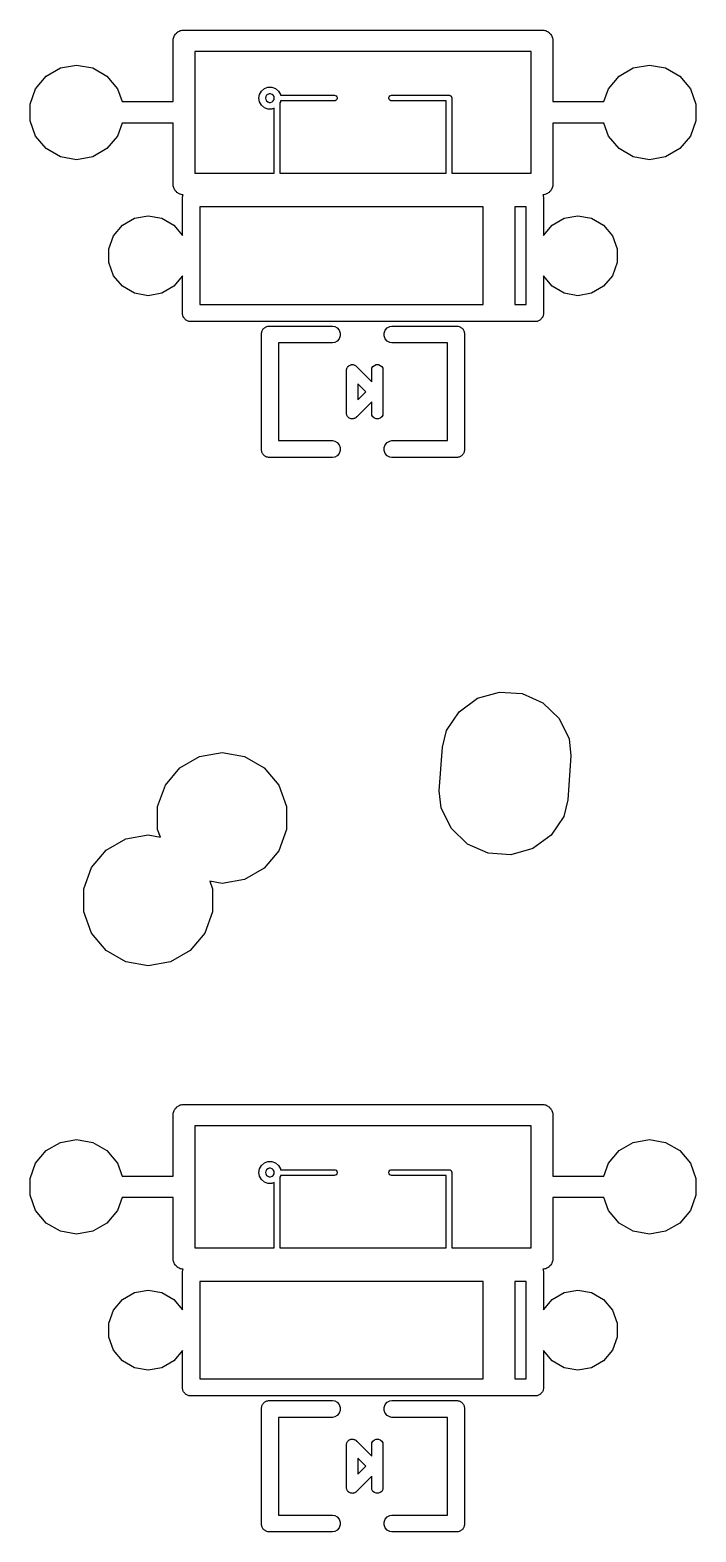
# Model space of a CAD drawing. Extents: x 243 to 312, y -176.3 to -102.
# Drawn here: x 262.06 to 273.88, y -176.3 to -149.67 of the extents above; entities that cross this region are included whole.
import ezdxf

# ---------------------------------------------------------------- set-up
doc = ezdxf.new("R2010")
doc.units = 0
doc.header["$MEASUREMENT"] = 0
doc.layers.add('BLACK', color=7, linetype='CONTINUOUS')

msp = doc.modelspace()

# ---------------------------------------------------------------- linework, layer by layer
at = {"layer": 'BLACK', "linetype": 'CONTINUOUS'}
for p, q in [((264.604, -150.939), (264.604, -149.843)), ((264.604, -149.843), (264.605, -149.843)), ((264.605, -149.826), (264.61, -149.811)), ((264.605, -149.843), (264.605, -149.826)), ((264.61, -149.811), (264.613, -149.794)), ((264.613, -149.794), (264.622, -149.779)), ((264.622, -149.779), (264.627, -149.763)), ((264.627, -149.763), (264.638, -149.75)), ((264.638, -149.75), (264.647, -149.736)), ((264.647, -149.736), (264.66, -149.725)), ((264.66, -149.725), (264.671, -149.712)), ((264.671, -149.712), (264.685, -149.703)), ((264.685, -149.703), (264.698, -149.692)), ((264.698, -149.692), (264.714, -149.687)), ((264.714, -149.687), (264.729, -149.678)), ((264.729, -149.678), (264.746, -149.675)), ((264.746, -149.675), (264.761, -149.67)), ((264.761, -149.67), (264.778, -149.67)), ((264.778, -149.67), (264.778, -149.669)), ((264.778, -149.669), (271.162, -149.669)), ((271.162, -149.669), (271.162, -149.67)), ((271.162, -149.67), (271.179, -149.67)), ((271.179, -149.67), (271.194, -149.675)), ((271.194, -149.675), (271.211, -149.678)), ((271.211, -149.678), (271.226, -149.687)), ((271.226, -149.687), (271.242, -149.692)), ((271.242, -149.692), (271.255, -149.703)), ((271.255, -149.703), (271.269, -149.712)), ((271.269, -149.712), (271.28, -149.725)), ((271.28, -149.725), (271.293, -149.736)), ((271.293, -149.736), (271.302, -149.75)), ((271.302, -149.75), (271.313, -149.763)), ((271.313, -149.763), (271.318, -149.779)), ((271.318, -149.779), (271.327, -149.794)), ((271.327, -149.794), (271.33, -149.811)), ((271.33, -149.811), (271.335, -149.826)), ((271.335, -149.826), (271.335, -149.843)), ((271.335, -149.843), (271.335, -149.843)), ((271.335, -149.843), (271.335, -150.939)), ((270.955, -150.05), (264.986, -150.05)), ((264.986, -150.05), (264.986, -152.209)), ((270.954, -152.209), (270.955, -150.05)), ((262.351, -150.488), (262.603, -150.342)), ((262.603, -150.342), (262.89, -150.292)), ((262.89, -150.292), (263.177, -150.342)), ((263.177, -150.342), (263.429, -150.488)), ((272.511, -150.488), (272.763, -150.342)), ((272.763, -150.342), (273.05, -150.292)), ((273.05, -150.292), (273.337, -150.342)), ((273.337, -150.342), (273.589, -150.488)), ((262.065, -150.984), (262.164, -150.711)), ((262.164, -150.711), (262.351, -150.488)), ((263.429, -150.488), (263.616, -150.711)), ((263.616, -150.711), (263.699, -150.939)), ((266.168, -150.75), (266.221, -150.706)), ((266.221, -150.706), (266.285, -150.682)), ((266.285, -150.682), (266.353, -150.682)), ((266.353, -150.682), (266.417, -150.706)), ((266.417, -150.706), (266.47, -150.75)), ((272.241, -150.939), (272.324, -150.711)), ((272.324, -150.711), (272.511, -150.488)), ((273.589, -150.488), (273.776, -150.711)), ((273.776, -150.711), (273.875, -150.984)), ((262.065, -151.276), (262.065, -150.984)), ((263.699, -150.939), (264.604, -150.939)), ((266.122, -150.876), (266.134, -150.809)), ((266.134, -150.943), (266.122, -150.876)), ((266.134, -150.809), (266.168, -150.75)), ((266.168, -151.002), (266.134, -150.943)), ((266.246, -150.85), (266.242, -150.876)), ((266.242, -150.876), (266.246, -150.902)), ((266.26, -150.826), (266.246, -150.85)), ((266.246, -150.902), (266.26, -150.926)), ((266.28, -150.809), (266.26, -150.826)), ((266.26, -150.926), (266.28, -150.943)), ((266.306, -150.8), (266.28, -150.809)), ((266.28, -150.943), (266.306, -150.952)), ((266.332, -150.8), (266.306, -150.8)), ((266.306, -150.952), (266.332, -150.952)), ((266.358, -150.809), (266.332, -150.8)), ((266.332, -150.952), (266.358, -150.943)), ((266.378, -150.826), (266.358, -150.809)), ((266.358, -150.943), (266.378, -150.926)), ((266.392, -150.85), (266.378, -150.826)), ((266.378, -150.926), (266.392, -150.902)), ((266.396, -150.876), (266.392, -150.85)), ((266.392, -150.902), (266.396, -150.876)), ((266.47, -150.75), (266.504, -150.809)), ((266.504, -150.943), (266.496, -150.957)), ((266.496, -150.957), (266.496, -152.209)), ((266.504, -150.809), (266.507, -150.826)), ((266.507, -150.926), (266.504, -150.943)), ((266.507, -150.826), (267.466, -150.826)), ((267.466, -150.926), (266.507, -150.926)), ((267.466, -150.826), (267.479, -150.829)), ((267.479, -150.923), (267.466, -150.926)), ((267.479, -150.829), (267.494, -150.837)), ((267.494, -150.915), (267.479, -150.923)), ((267.494, -150.837), (267.506, -150.851)), ((267.506, -150.901), (267.494, -150.915)), ((267.506, -150.851), (267.512, -150.867)), ((267.512, -150.885), (267.506, -150.901)), ((267.512, -150.867), (267.512, -150.885)), ((268.428, -150.867), (268.434, -150.851)), ((268.428, -150.885), (268.428, -150.867)), ((268.434, -150.901), (268.428, -150.885)), ((268.434, -150.851), (268.446, -150.837)), ((268.446, -150.915), (268.434, -150.901)), ((268.446, -150.837), (268.461, -150.829)), ((268.461, -150.923), (268.446, -150.915)), ((268.461, -150.829), (268.474, -150.826)), ((268.474, -150.926), (268.461, -150.923)), ((268.474, -150.826), (269.503, -150.826)), ((269.444, -150.926), (268.474, -150.926)), ((269.444, -152.209), (269.444, -150.926)), ((269.503, -150.826), (269.507, -150.828)), ((269.507, -150.828), (269.511, -150.829)), ((269.511, -150.829), (269.515, -150.831)), ((269.515, -150.831), (269.519, -150.832)), ((269.519, -150.832), (269.523, -150.835)), ((269.523, -150.835), (269.526, -150.837)), ((269.526, -150.837), (269.529, -150.841)), ((269.529, -150.841), (269.533, -150.844)), ((269.533, -150.844), (269.535, -150.847)), ((269.535, -150.847), (269.538, -150.851)), ((269.538, -150.851), (269.539, -150.855)), ((269.539, -150.855), (269.541, -150.859)), ((269.541, -150.859), (269.542, -150.863)), ((269.542, -150.863), (269.544, -150.867)), ((269.544, -150.867), (269.544, -152.209)), ((271.335, -150.939), (272.241, -150.939)), ((273.875, -150.984), (273.875, -151.276)), ((266.221, -151.046), (266.168, -151.002)), ((266.285, -151.07), (266.221, -151.046)), ((266.353, -151.07), (266.285, -151.07)), ((266.396, -151.054), (266.353, -151.07)), ((266.396, -152.209), (266.396, -151.054)), ((262.164, -151.549), (262.065, -151.276)), ((263.699, -151.32), (263.616, -151.549)), ((264.605, -151.32), (263.699, -151.32)), ((264.605, -152.434), (264.605, -151.32)), ((272.241, -151.32), (271.335, -151.32)), ((271.335, -151.32), (271.335, -152.417)), ((272.324, -151.549), (272.241, -151.32)), ((273.875, -151.276), (273.776, -151.549)), ((262.351, -151.772), (262.164, -151.549)), ((262.603, -151.918), (262.351, -151.772)), ((263.429, -151.772), (263.177, -151.918)), ((263.616, -151.549), (263.429, -151.772)), ((272.511, -151.772), (272.324, -151.549)), ((272.763, -151.918), (272.511, -151.772)), ((273.589, -151.772), (273.337, -151.918)), ((273.776, -151.549), (273.589, -151.772)), ((262.89, -151.968), (262.603, -151.918)), ((263.177, -151.918), (262.89, -151.968)), ((273.05, -151.968), (272.763, -151.918)), ((273.337, -151.918), (273.05, -151.968)), ((264.986, -152.209), (266.396, -152.209)), ((266.496, -152.209), (269.444, -152.209)), ((269.544, -152.209), (270.954, -152.209)), ((264.61, -152.449), (264.605, -152.434)), ((264.613, -152.466), (264.61, -152.449)), ((264.622, -152.481), (264.613, -152.466)), ((264.627, -152.497), (264.622, -152.481)), ((264.638, -152.51), (264.627, -152.497)), ((264.647, -152.524), (264.638, -152.51)), ((264.66, -152.535), (264.647, -152.524)), ((264.671, -152.548), (264.66, -152.535)), ((264.685, -152.557), (264.671, -152.548)), ((264.698, -152.568), (264.685, -152.557)), ((264.714, -152.573), (264.698, -152.568)), ((264.729, -152.582), (264.714, -152.573)), ((264.746, -152.585), (264.729, -152.582)), ((264.761, -152.59), (264.746, -152.585)), ((271.194, -152.585), (271.179, -152.59)), ((271.211, -152.582), (271.194, -152.585)), ((271.226, -152.573), (271.211, -152.582)), ((271.242, -152.568), (271.226, -152.573)), ((271.255, -152.557), (271.242, -152.568)), ((271.269, -152.548), (271.255, -152.557)), ((271.28, -152.535), (271.269, -152.548)), ((271.293, -152.524), (271.28, -152.535)), ((271.302, -152.51), (271.293, -152.524)), ((271.313, -152.497), (271.302, -152.51)), ((271.318, -152.481), (271.313, -152.497)), ((271.327, -152.466), (271.318, -152.481)), ((271.33, -152.449), (271.327, -152.466)), ((271.335, -152.434), (271.33, -152.449)), ((271.335, -152.417), (271.335, -152.417)), ((271.335, -152.417), (271.335, -152.434)), ((264.778, -152.59), (264.761, -152.59)), ((264.77, -152.627), (264.774, -152.614)), ((264.77, -152.681), (264.77, -152.627)), ((264.77, -153.31), (264.77, -152.681)), ((264.77, -152.681), (264.77, -152.681)), ((264.774, -152.614), (264.777, -152.601)), ((264.777, -152.601), (264.783, -152.59)), ((264.783, -152.59), (264.778, -152.59)), ((264.778, -152.59), (264.778, -152.59)), ((270.104, -152.806), (265.074, -152.806)), ((265.074, -152.806), (265.074, -154.534)), ((270.104, -154.534), (270.104, -152.806)), ((270.866, -152.806), (270.662, -152.806)), ((270.662, -152.806), (270.662, -154.534)), ((270.866, -153.643), (270.866, -152.806)), ((271.162, -152.59), (271.157, -152.59)), ((271.157, -152.59), (271.163, -152.601)), ((271.179, -152.59), (271.162, -152.59)), ((271.162, -152.59), (271.162, -152.59)), ((271.163, -152.601), (271.166, -152.614)), ((271.166, -152.614), (271.17, -152.627)), ((271.17, -152.627), (271.17, -153.31)), ((263.704, -153.127), (263.917, -153.004)), ((263.917, -153.004), (264.16, -152.961)), ((264.16, -152.961), (264.403, -153.004)), ((264.403, -153.004), (264.616, -153.127)), ((271.324, -153.127), (271.537, -153.004)), ((271.537, -153.004), (271.78, -152.961)), ((271.78, -152.961), (272.023, -153.004)), ((272.023, -153.004), (272.236, -153.127)), ((263.462, -153.547), (263.546, -153.315)), ((263.546, -153.315), (263.704, -153.127)), ((264.616, -153.127), (264.77, -153.31)), ((271.17, -153.31), (271.324, -153.127)), ((272.236, -153.127), (272.394, -153.315)), ((272.394, -153.315), (272.478, -153.547)), ((263.462, -153.793), (263.462, -153.547)), ((270.866, -153.657), (270.866, -153.643)), ((270.866, -153.643), (270.866, -153.643)), ((272.478, -153.547), (272.478, -153.793)), ((263.546, -154.025), (263.462, -153.793)), ((270.866, -154.534), (270.866, -153.657)), ((272.478, -153.793), (272.394, -154.025)), ((263.704, -154.213), (263.546, -154.025)), ((264.77, -154.03), (264.616, -154.213)), ((264.77, -154.659), (264.77, -154.03)), ((271.324, -154.213), (271.17, -154.03)), ((271.17, -154.03), (271.17, -154.713)), ((272.394, -154.025), (272.236, -154.213)), ((263.917, -154.337), (263.704, -154.213)), ((264.16, -154.379), (263.917, -154.337)), ((264.403, -154.337), (264.16, -154.379)), ((264.616, -154.213), (264.403, -154.337)), ((271.537, -154.337), (271.324, -154.213)), ((271.78, -154.379), (271.537, -154.337)), ((272.023, -154.337), (271.78, -154.379)), ((272.236, -154.213), (272.023, -154.337)), ((264.77, -154.713), (264.77, -154.659)), ((264.774, -154.726), (264.77, -154.713)), ((265.074, -154.534), (270.104, -154.534)), ((270.662, -154.534), (270.866, -154.534)), ((271.17, -154.713), (271.166, -154.726)), ((264.777, -154.739), (264.774, -154.726)), ((264.783, -154.751), (264.777, -154.739)), ((264.788, -154.763), (264.783, -154.751)), ((264.797, -154.774), (264.788, -154.763)), ((264.803, -154.785), (264.797, -154.774)), ((264.814, -154.794), (264.803, -154.785)), ((264.823, -154.805), (264.814, -154.794)), ((264.834, -154.811), (264.823, -154.805)), ((264.845, -154.82), (264.834, -154.811)), ((264.857, -154.825), (264.845, -154.82)), ((264.869, -154.831), (264.857, -154.825)), ((264.882, -154.834), (264.869, -154.831)), ((264.895, -154.838), (264.882, -154.834)), ((271.045, -154.838), (264.895, -154.838)), ((266.187, -154.991), (266.196, -154.981)), ((266.196, -154.981), (266.202, -154.969)), ((266.202, -154.969), (266.213, -154.961)), ((266.213, -154.961), (266.221, -154.95)), ((266.221, -154.95), (266.233, -154.944)), ((266.233, -154.944), (266.243, -154.935)), ((266.243, -154.935), (266.255, -154.931)), ((266.255, -154.931), (266.267, -154.924)), ((266.267, -154.924), (266.28, -154.922)), ((266.28, -154.922), (266.293, -154.917)), ((266.293, -154.917), (266.306, -154.917)), ((266.306, -154.917), (266.306, -154.917)), ((266.306, -154.917), (267.429, -154.917)), ((267.429, -154.917), (267.468, -154.924)), ((267.468, -154.924), (267.514, -154.95)), ((267.514, -154.95), (267.548, -154.991)), ((268.365, -154.991), (268.399, -154.95)), ((268.399, -154.95), (268.445, -154.924)), ((268.445, -154.924), (268.484, -154.917)), ((268.484, -154.917), (269.634, -154.917)), ((269.634, -154.917), (269.647, -154.917)), ((269.634, -154.917), (269.634, -154.917)), ((269.647, -154.917), (269.66, -154.922)), ((269.66, -154.922), (269.673, -154.924)), ((269.673, -154.924), (269.685, -154.931)), ((269.685, -154.931), (269.697, -154.935)), ((269.697, -154.935), (269.707, -154.944)), ((269.707, -154.944), (269.719, -154.95)), ((269.719, -154.95), (269.727, -154.961)), ((269.727, -154.961), (269.738, -154.969)), ((269.738, -154.969), (269.744, -154.981)), ((269.744, -154.981), (269.753, -154.991)), ((271.058, -154.834), (271.045, -154.838)), ((271.071, -154.831), (271.058, -154.834)), ((271.083, -154.825), (271.071, -154.831)), ((271.095, -154.82), (271.083, -154.825)), ((271.106, -154.811), (271.095, -154.82)), ((271.117, -154.805), (271.106, -154.811)), ((271.126, -154.794), (271.117, -154.805)), ((271.137, -154.785), (271.126, -154.794)), ((271.143, -154.774), (271.137, -154.785)), ((271.152, -154.763), (271.143, -154.774)), ((271.157, -154.751), (271.152, -154.763)), ((271.163, -154.739), (271.157, -154.751)), ((271.166, -154.726), (271.163, -154.739)), ((266.169, -155.041), (266.174, -155.028)), ((266.169, -155.054), (266.169, -155.041)), ((266.169, -157.112), (266.169, -155.054)), ((266.174, -155.028), (266.176, -155.015)), ((266.176, -155.015), (266.183, -155.003)), ((266.183, -155.003), (266.187, -154.991)), ((267.429, -155.217), (266.469, -155.217)), ((266.469, -155.217), (266.469, -156.949)), ((267.468, -155.21), (267.429, -155.217)), ((267.514, -155.184), (267.468, -155.21)), ((267.548, -155.143), (267.514, -155.184)), ((267.548, -154.991), (267.566, -155.041)), ((267.566, -155.093), (267.548, -155.143)), ((267.566, -155.041), (267.566, -155.093)), ((268.347, -155.041), (268.365, -154.991)), ((268.347, -155.093), (268.347, -155.041)), ((268.365, -155.143), (268.347, -155.093)), ((268.399, -155.184), (268.365, -155.143)), ((268.445, -155.21), (268.399, -155.184)), ((268.484, -155.217), (268.445, -155.21)), ((269.471, -155.217), (268.484, -155.217)), ((269.471, -156.949), (269.471, -155.217)), ((269.753, -154.991), (269.757, -155.003)), ((269.757, -155.003), (269.764, -155.015)), ((269.764, -155.015), (269.766, -155.028)), ((269.766, -155.028), (269.771, -155.041)), ((269.771, -155.041), (269.771, -155.054)), ((269.771, -155.054), (269.771, -155.054)), ((269.771, -155.054), (269.771, -157.112)), ((267.678, -155.711), (267.68, -155.698)), ((267.68, -155.715), (267.678, -155.711)), ((267.679, -156.451), (267.68, -155.715)), ((267.68, -155.689), (267.681, -155.676)), ((267.68, -155.693), (267.68, -155.689)), ((267.68, -155.698), (267.68, -155.693)), ((267.681, -155.676), (267.683, -155.672)), ((267.683, -155.672), (267.684, -155.667)), ((267.684, -155.667), (267.691, -155.656)), ((267.691, -155.656), (267.696, -155.644)), ((267.696, -155.644), (267.699, -155.641)), ((267.699, -155.641), (267.702, -155.637)), ((267.702, -155.637), (267.712, -155.628)), ((267.712, -155.628), (267.721, -155.619)), ((267.721, -155.619), (267.725, -155.617)), ((267.725, -155.617), (267.729, -155.614)), ((267.729, -155.614), (267.741, -155.61)), ((267.741, -155.61), (267.753, -155.604)), ((267.753, -155.604), (267.758, -155.604)), ((267.758, -155.604), (267.762, -155.602)), ((267.762, -155.602), (267.775, -155.602)), ((267.775, -155.602), (267.788, -155.601)), ((267.788, -155.601), (267.793, -155.602)), ((267.793, -155.602), (267.797, -155.602)), ((267.797, -155.602), (267.81, -155.607)), ((267.81, -155.607), (267.822, -155.61)), ((267.822, -155.61), (267.826, -155.613)), ((267.826, -155.613), (267.83, -155.614)), ((267.83, -155.614), (267.84, -155.623)), ((267.84, -155.623), (267.844, -155.625)), ((267.844, -155.625), (267.847, -155.628)), ((267.847, -155.628), (267.857, -155.637)), ((267.857, -155.637), (267.86, -155.641)), ((267.86, -155.641), (268.124, -155.905)), ((268.124, -155.693), (268.129, -155.667)), ((268.124, -155.905), (268.124, -155.693)), ((268.129, -155.667), (268.146, -155.637)), ((268.146, -155.637), (268.173, -155.614)), ((268.173, -155.614), (268.206, -155.602)), ((268.206, -155.602), (268.242, -155.602)), ((268.242, -155.602), (268.275, -155.614)), ((268.275, -155.614), (268.302, -155.637)), ((268.302, -155.637), (268.319, -155.667)), ((268.319, -155.667), (268.324, -155.693)), ((268.324, -155.693), (268.324, -156.473)), ((268.019, -156.083), (267.88, -155.943)), ((267.88, -155.943), (267.88, -156.223)), ((268.124, -156.261), (267.86, -156.525)), ((267.88, -156.223), (268.019, -156.083)), ((268.124, -156.473), (268.124, -156.261)), ((267.678, -156.455), (267.679, -156.451)), ((267.679, -156.468), (267.678, -156.455)), ((267.679, -156.473), (267.679, -156.468)), ((267.68, -156.477), (267.679, -156.473)), ((267.681, -156.49), (267.68, -156.477)), ((267.683, -156.494), (267.681, -156.49)), ((267.684, -156.499), (267.683, -156.494)), ((267.691, -156.51), (267.684, -156.499)), ((267.696, -156.522), (267.691, -156.51)), ((267.699, -156.525), (267.696, -156.522)), ((267.702, -156.529), (267.699, -156.525)), ((267.712, -156.538), (267.702, -156.529)), ((267.721, -156.547), (267.712, -156.538)), ((267.725, -156.549), (267.721, -156.547)), ((267.729, -156.552), (267.725, -156.549)), ((267.741, -156.556), (267.729, -156.552)), ((267.753, -156.562), (267.741, -156.556)), ((267.758, -156.562), (267.753, -156.562)), ((267.762, -156.564), (267.758, -156.562)), ((267.775, -156.564), (267.762, -156.564)), ((267.788, -156.565), (267.775, -156.564)), ((267.793, -156.564), (267.788, -156.565)), ((267.797, -156.564), (267.793, -156.564)), ((267.81, -156.559), (267.797, -156.564)), ((267.822, -156.556), (267.81, -156.559)), ((267.826, -156.553), (267.822, -156.556)), ((267.83, -156.552), (267.826, -156.553)), ((267.84, -156.543), (267.83, -156.552)), ((267.844, -156.541), (267.84, -156.543)), ((267.847, -156.538), (267.844, -156.541)), ((267.857, -156.529), (267.847, -156.538)), ((267.86, -156.525), (267.857, -156.529)), ((268.129, -156.499), (268.124, -156.473)), ((268.146, -156.529), (268.129, -156.499)), ((268.173, -156.552), (268.146, -156.529)), ((268.206, -156.564), (268.173, -156.552)), ((268.242, -156.564), (268.206, -156.564)), ((268.275, -156.552), (268.242, -156.564)), ((268.302, -156.529), (268.275, -156.552)), ((268.319, -156.499), (268.302, -156.529)), ((268.324, -156.473), (268.319, -156.499)), ((266.169, -157.125), (266.169, -157.112)), ((266.169, -157.112), (266.169, -157.112)), ((266.469, -156.949), (267.429, -156.949)), ((267.429, -156.949), (267.468, -156.956)), ((267.468, -156.956), (267.514, -156.982)), ((267.514, -156.982), (267.548, -157.023)), ((267.548, -157.023), (267.566, -157.073)), ((267.566, -157.073), (267.566, -157.125)), ((268.347, -157.073), (268.365, -157.023)), ((268.347, -157.125), (268.347, -157.073)), ((268.365, -157.023), (268.399, -156.982)), ((268.399, -156.982), (268.445, -156.956)), ((268.445, -156.956), (268.484, -156.949)), ((268.484, -156.949), (269.471, -156.949)), ((269.771, -157.112), (269.771, -157.112)), ((269.771, -157.112), (269.771, -157.125)), ((266.174, -157.138), (266.169, -157.125)), ((266.176, -157.151), (266.174, -157.138)), ((266.183, -157.163), (266.176, -157.151)), ((266.187, -157.175), (266.183, -157.163)), ((266.196, -157.185), (266.187, -157.175)), ((266.202, -157.197), (266.196, -157.185)), ((266.213, -157.205), (266.202, -157.197)), ((266.221, -157.216), (266.213, -157.205)), ((266.233, -157.222), (266.221, -157.216)), ((266.243, -157.231), (266.233, -157.222)), ((266.255, -157.235), (266.243, -157.231)), ((266.267, -157.242), (266.255, -157.235)), ((266.28, -157.244), (266.267, -157.242)), ((266.293, -157.249), (266.28, -157.244)), ((266.306, -157.249), (266.293, -157.249)), ((267.429, -157.249), (266.306, -157.249)), ((266.306, -157.249), (266.306, -157.249)), ((267.468, -157.242), (267.429, -157.249)), ((267.514, -157.216), (267.468, -157.242)), ((267.548, -157.175), (267.514, -157.216)), ((267.566, -157.125), (267.548, -157.175)), ((268.365, -157.175), (268.347, -157.125)), ((268.399, -157.216), (268.365, -157.175)), ((268.445, -157.242), (268.399, -157.216)), ((268.484, -157.249), (268.445, -157.242)), ((269.634, -157.249), (268.484, -157.249)), ((269.647, -157.249), (269.634, -157.249)), ((269.634, -157.249), (269.634, -157.249)), ((269.66, -157.244), (269.647, -157.249)), ((269.673, -157.242), (269.66, -157.244)), ((269.685, -157.235), (269.673, -157.242)), ((269.697, -157.231), (269.685, -157.235)), ((269.707, -157.222), (269.697, -157.231)), ((269.719, -157.216), (269.707, -157.222)), ((269.727, -157.205), (269.719, -157.216)), ((269.738, -157.197), (269.727, -157.205)), ((269.744, -157.185), (269.738, -157.197)), ((269.753, -157.175), (269.744, -157.185)), ((269.757, -157.163), (269.753, -157.175)), ((269.764, -157.151), (269.757, -157.163)), ((269.766, -157.138), (269.764, -157.151)), ((269.771, -157.125), (269.766, -157.138)), ((269.674, -161.755), (270, -161.517)), ((270, -161.517), (270.388, -161.406)), ((270.388, -161.406), (270.79, -161.434)), ((270.79, -161.434), (271.158, -161.597)), ((271.158, -161.597), (271.448, -161.877)), ((269.449, -162.089), (269.674, -161.755)), ((271.448, -161.877), (271.625, -162.239)), ((269.377, -162.382), (269.449, -162.089)), ((269.323, -163.161), (269.377, -162.382)), ((271.625, -162.239), (271.657, -162.539)), ((264.724, -162.751), (265.073, -162.549)), ((265.073, -162.549), (265.47, -162.479)), ((265.47, -162.479), (265.867, -162.549)), ((265.867, -162.549), (266.216, -162.751)), ((271.657, -162.539), (271.603, -163.318)), ((264.465, -163.06), (264.724, -162.751)), ((266.216, -162.751), (266.475, -163.06)), ((264.327, -163.438), (264.465, -163.06)), ((266.475, -163.06), (266.613, -163.438)), ((269.355, -163.461), (269.323, -163.161)), ((264.327, -163.842), (264.327, -163.438)), ((266.613, -163.438), (266.613, -163.842)), ((269.532, -163.823), (269.355, -163.461)), ((271.603, -163.318), (271.531, -163.611)), ((271.531, -163.611), (271.306, -163.945)), ((263.414, -164.211), (263.763, -164.009)), ((263.763, -164.009), (264.16, -163.939)), ((264.16, -163.939), (264.376, -163.978)), ((264.376, -163.978), (264.327, -163.842)), ((266.613, -163.842), (266.475, -164.22)), ((269.822, -164.103), (269.532, -163.823)), ((271.306, -163.945), (270.98, -164.183)), ((263.155, -164.52), (263.414, -164.211)), ((266.475, -164.22), (266.216, -164.529)), ((270.19, -164.266), (269.822, -164.103)), ((270.592, -164.294), (270.19, -164.266)), ((270.98, -164.183), (270.592, -164.294)), ((263.017, -164.898), (263.155, -164.52)), ((266.216, -164.529), (265.867, -164.731)), ((265.47, -164.801), (265.253, -164.762)), ((265.253, -164.762), (265.303, -164.898)), ((265.867, -164.731), (265.47, -164.801)), ((263.017, -165.302), (263.017, -164.898)), ((265.303, -164.898), (265.303, -165.302)), ((263.155, -165.68), (263.017, -165.302)), ((265.303, -165.302), (265.165, -165.68)), ((263.414, -165.989), (263.155, -165.68)), ((265.165, -165.68), (264.906, -165.989)), ((263.763, -166.191), (263.414, -165.989)), ((264.906, -165.989), (264.557, -166.191)), ((264.16, -166.261), (263.763, -166.191)), ((264.557, -166.191), (264.16, -166.261)), ((264.613, -168.844), (264.622, -168.829)), ((264.622, -168.829), (264.627, -168.813)), ((264.627, -168.813), (264.638, -168.8)), ((264.638, -168.8), (264.647, -168.786)), ((264.647, -168.786), (264.66, -168.775)), ((264.66, -168.775), (264.671, -168.762)), ((264.671, -168.762), (264.685, -168.753)), ((264.685, -168.753), (264.698, -168.742)), ((264.698, -168.742), (264.714, -168.737)), ((264.714, -168.737), (264.729, -168.728)), ((264.729, -168.728), (264.746, -168.725)), ((264.746, -168.725), (264.761, -168.72)), ((264.761, -168.72), (264.778, -168.72)), ((264.778, -168.72), (264.778, -168.719)), ((264.778, -168.719), (271.162, -168.719)), ((271.162, -168.719), (271.162, -168.72)), ((271.162, -168.72), (271.179, -168.72)), ((271.179, -168.72), (271.194, -168.725)), ((271.194, -168.725), (271.211, -168.728)), ((271.211, -168.728), (271.226, -168.737)), ((271.226, -168.737), (271.242, -168.742)), ((271.242, -168.742), (271.255, -168.753)), ((271.255, -168.753), (271.269, -168.762)), ((271.269, -168.762), (271.28, -168.775)), ((271.28, -168.775), (271.293, -168.786)), ((271.293, -168.786), (271.302, -168.8)), ((271.302, -168.8), (271.313, -168.813)), ((271.313, -168.813), (271.318, -168.829)), ((271.318, -168.829), (271.327, -168.844)), ((264.604, -169.989), (264.604, -168.893)), ((264.604, -168.893), (264.605, -168.893)), ((264.605, -168.876), (264.61, -168.861)), ((264.605, -168.893), (264.605, -168.876)), ((264.61, -168.861), (264.613, -168.844)), ((270.955, -169.1), (264.986, -169.1)), ((264.986, -169.1), (264.986, -171.26)), ((270.954, -171.26), (270.955, -169.1)), ((271.327, -168.844), (271.33, -168.861)), ((271.33, -168.861), (271.335, -168.876)), ((271.335, -168.876), (271.335, -168.893)), ((271.335, -168.893), (271.335, -168.893)), ((271.335, -168.893), (271.335, -169.989)), ((262.603, -169.392), (262.89, -169.342)), ((262.89, -169.342), (263.177, -169.392)), ((272.763, -169.392), (273.05, -169.342)), ((273.05, -169.342), (273.337, -169.392)), ((262.164, -169.761), (262.351, -169.538)), ((262.351, -169.538), (262.603, -169.392)), ((263.177, -169.392), (263.429, -169.538)), ((263.429, -169.538), (263.616, -169.761)), ((272.324, -169.761), (272.511, -169.538)), ((272.511, -169.538), (272.763, -169.392)), ((273.337, -169.392), (273.589, -169.538)), ((273.589, -169.538), (273.776, -169.761)), ((262.065, -170.034), (262.164, -169.761)), ((263.616, -169.761), (263.699, -169.989)), ((266.122, -169.926), (266.134, -169.859)), ((266.134, -169.859), (266.168, -169.8)), ((266.168, -169.8), (266.221, -169.756)), ((266.221, -169.756), (266.285, -169.732)), ((266.26, -169.876), (266.246, -169.9)), ((266.28, -169.859), (266.26, -169.876)), ((266.306, -169.85), (266.28, -169.859)), ((266.285, -169.732), (266.353, -169.732)), ((266.332, -169.85), (266.306, -169.85)), ((266.358, -169.859), (266.332, -169.85)), ((266.353, -169.732), (266.417, -169.756)), ((266.378, -169.876), (266.358, -169.859)), ((266.392, -169.9), (266.378, -169.876)), ((266.417, -169.756), (266.47, -169.8)), ((266.47, -169.8), (266.504, -169.859)), ((266.504, -169.859), (266.507, -169.876)), ((266.507, -169.876), (267.466, -169.876)), ((267.466, -169.876), (267.479, -169.879)), ((267.479, -169.879), (267.494, -169.887)), ((267.494, -169.887), (267.506, -169.901)), ((268.434, -169.901), (268.446, -169.887)), ((268.446, -169.887), (268.461, -169.879)), ((268.461, -169.879), (268.474, -169.876)), ((268.474, -169.876), (269.503, -169.876)), ((269.503, -169.876), (269.507, -169.878)), ((269.507, -169.878), (269.511, -169.879)), ((269.511, -169.879), (269.515, -169.881)), ((269.515, -169.881), (269.519, -169.882)), ((269.519, -169.882), (269.523, -169.885)), ((269.523, -169.885), (269.526, -169.887)), ((269.526, -169.887), (269.529, -169.891)), ((269.529, -169.891), (269.533, -169.894)), ((269.533, -169.894), (269.535, -169.897)), ((269.535, -169.897), (269.538, -169.901)), ((272.241, -169.989), (272.324, -169.761)), ((273.776, -169.761), (273.875, -170.034)), ((262.065, -170.326), (262.065, -170.034)), ((263.699, -169.989), (264.604, -169.989)), ((266.134, -169.993), (266.122, -169.926)), ((266.168, -170.052), (266.134, -169.993)), ((266.221, -170.096), (266.168, -170.052)), ((266.285, -170.12), (266.221, -170.096)), ((266.246, -169.9), (266.242, -169.926)), ((266.242, -169.926), (266.246, -169.952)), ((266.246, -169.952), (266.26, -169.976)), ((266.26, -169.976), (266.28, -169.993)), ((266.28, -169.993), (266.306, -170.002)), ((266.353, -170.12), (266.285, -170.12)), ((266.306, -170.002), (266.332, -170.002)), ((266.332, -170.002), (266.358, -169.993)), ((266.396, -170.104), (266.353, -170.12)), ((266.358, -169.993), (266.378, -169.976)), ((266.378, -169.976), (266.392, -169.952)), ((266.396, -169.926), (266.392, -169.9)), ((266.392, -169.952), (266.396, -169.926)), ((266.396, -171.26), (266.396, -170.104)), ((266.504, -169.993), (266.496, -170.007)), ((266.496, -170.007), (266.496, -171.26)), ((266.507, -169.976), (266.504, -169.993)), ((267.466, -169.976), (266.507, -169.976)), ((267.479, -169.973), (267.466, -169.976)), ((267.494, -169.965), (267.479, -169.973)), ((267.506, -169.951), (267.494, -169.965)), ((267.506, -169.901), (267.512, -169.917)), ((267.512, -169.935), (267.506, -169.951)), ((267.512, -169.917), (267.512, -169.935)), ((268.428, -169.917), (268.434, -169.901)), ((268.428, -169.935), (268.428, -169.917)), ((268.434, -169.951), (268.428, -169.935)), ((268.446, -169.965), (268.434, -169.951)), ((268.461, -169.973), (268.446, -169.965)), ((268.474, -169.976), (268.461, -169.973)), ((269.444, -169.976), (268.474, -169.976)), ((269.444, -171.26), (269.444, -169.976)), ((269.538, -169.901), (269.539, -169.905)), ((269.539, -169.905), (269.541, -169.909)), ((269.541, -169.909), (269.542, -169.913)), ((269.542, -169.913), (269.544, -169.917)), ((269.544, -169.917), (269.544, -171.26)), ((271.335, -169.989), (272.241, -169.989)), ((273.875, -170.034), (273.875, -170.326)), ((262.164, -170.599), (262.065, -170.326)), ((263.699, -170.37), (263.616, -170.599)), ((264.605, -170.37), (263.699, -170.37)), ((264.605, -171.484), (264.605, -170.37)), ((272.241, -170.37), (271.335, -170.37)), ((271.335, -170.37), (271.335, -171.467)), ((272.324, -170.599), (272.241, -170.37)), ((273.875, -170.326), (273.776, -170.599)), ((262.351, -170.822), (262.164, -170.599)), ((263.616, -170.599), (263.429, -170.822)), ((272.511, -170.822), (272.324, -170.599)), ((273.776, -170.599), (273.589, -170.822)), ((262.603, -170.968), (262.351, -170.822)), ((263.429, -170.822), (263.177, -170.968)), ((272.763, -170.968), (272.511, -170.822)), ((273.589, -170.822), (273.337, -170.968)), ((262.89, -171.018), (262.603, -170.968)), ((263.177, -170.968), (262.89, -171.018)), ((273.05, -171.018), (272.763, -170.968)), ((273.337, -170.968), (273.05, -171.018)), ((264.61, -171.499), (264.605, -171.484)), ((264.986, -171.26), (266.396, -171.26)), ((266.496, -171.26), (269.444, -171.26)), ((269.544, -171.26), (270.954, -171.26)), ((271.335, -171.484), (271.33, -171.499)), ((271.335, -171.467), (271.335, -171.467)), ((271.335, -171.467), (271.335, -171.484)), ((264.613, -171.516), (264.61, -171.499)), ((264.622, -171.531), (264.613, -171.516)), ((264.627, -171.547), (264.622, -171.531)), ((264.638, -171.56), (264.627, -171.547)), ((264.647, -171.574), (264.638, -171.56)), ((264.66, -171.585), (264.647, -171.574)), ((264.671, -171.598), (264.66, -171.585)), ((264.685, -171.607), (264.671, -171.598)), ((264.698, -171.618), (264.685, -171.607)), ((264.714, -171.623), (264.698, -171.618)), ((264.729, -171.632), (264.714, -171.623)), ((264.746, -171.635), (264.729, -171.632)), ((264.761, -171.64), (264.746, -171.635)), ((264.778, -171.64), (264.761, -171.64)), ((264.77, -171.677), (264.774, -171.664)), ((264.77, -171.731), (264.77, -171.677)), ((264.77, -172.36), (264.77, -171.731)), ((264.77, -171.731), (264.77, -171.731)), ((264.774, -171.664), (264.777, -171.651)), ((264.777, -171.651), (264.783, -171.641)), ((264.778, -171.641), (264.778, -171.64)), ((264.783, -171.641), (264.778, -171.641)), ((271.162, -171.641), (271.157, -171.641)), ((271.157, -171.641), (271.163, -171.651)), ((271.179, -171.64), (271.162, -171.64)), ((271.162, -171.64), (271.162, -171.641)), ((271.163, -171.651), (271.166, -171.664)), ((271.166, -171.664), (271.17, -171.677)), ((271.17, -171.677), (271.17, -172.36)), ((271.194, -171.635), (271.179, -171.64)), ((271.211, -171.632), (271.194, -171.635)), ((271.226, -171.623), (271.211, -171.632)), ((271.242, -171.618), (271.226, -171.623)), ((271.255, -171.607), (271.242, -171.618)), ((271.269, -171.598), (271.255, -171.607)), ((271.28, -171.585), (271.269, -171.598)), ((271.293, -171.574), (271.28, -171.585)), ((271.302, -171.56), (271.293, -171.574)), ((271.313, -171.547), (271.302, -171.56)), ((271.318, -171.531), (271.313, -171.547)), ((271.327, -171.516), (271.318, -171.531)), ((271.33, -171.499), (271.327, -171.516)), ((263.917, -172.053), (264.16, -172.011)), ((264.16, -172.011), (264.403, -172.053)), ((270.104, -171.856), (265.074, -171.856)), ((265.074, -171.856), (265.074, -173.584)), ((270.104, -173.584), (270.104, -171.856)), ((270.866, -171.856), (270.662, -171.856)), ((270.662, -171.856), (270.662, -173.584)), ((270.866, -172.693), (270.866, -171.856)), ((271.537, -172.053), (271.78, -172.011)), ((271.78, -172.011), (272.023, -172.053)), ((263.546, -172.365), (263.704, -172.177)), ((263.704, -172.177), (263.917, -172.053)), ((264.403, -172.053), (264.616, -172.177)), ((264.616, -172.177), (264.77, -172.36)), ((271.17, -172.36), (271.324, -172.177)), ((271.324, -172.177), (271.537, -172.053)), ((272.023, -172.053), (272.236, -172.177)), ((272.236, -172.177), (272.394, -172.365)), ((263.462, -172.597), (263.546, -172.365)), ((272.394, -172.365), (272.478, -172.597)), ((263.462, -172.843), (263.462, -172.597)), ((270.866, -172.707), (270.866, -172.693)), ((270.866, -172.693), (270.866, -172.693)), ((270.866, -173.584), (270.866, -172.707)), ((272.478, -172.597), (272.478, -172.843)), ((263.546, -173.075), (263.462, -172.843)), ((263.704, -173.263), (263.546, -173.075)), ((264.77, -173.08), (264.616, -173.263)), ((264.77, -173.709), (264.77, -173.08)), ((271.324, -173.263), (271.17, -173.08)), ((271.17, -173.08), (271.17, -173.763)), ((272.394, -173.075), (272.236, -173.263)), ((272.478, -172.843), (272.394, -173.075)), ((263.917, -173.386), (263.704, -173.263)), ((264.616, -173.263), (264.403, -173.386)), ((271.537, -173.386), (271.324, -173.263)), ((272.236, -173.263), (272.023, -173.386)), ((264.16, -173.429), (263.917, -173.386)), ((264.403, -173.386), (264.16, -173.429)), ((265.074, -173.584), (270.104, -173.584)), ((270.662, -173.584), (270.866, -173.584)), ((271.78, -173.429), (271.537, -173.386)), ((272.023, -173.386), (271.78, -173.429)), ((264.77, -173.763), (264.77, -173.709)), ((264.774, -173.776), (264.77, -173.763)), ((264.777, -173.789), (264.774, -173.776)), ((264.783, -173.801), (264.777, -173.789)), ((264.788, -173.813), (264.783, -173.801)), ((264.797, -173.824), (264.788, -173.813)), ((264.803, -173.835), (264.797, -173.824)), ((264.814, -173.844), (264.803, -173.835)), ((264.823, -173.855), (264.814, -173.844)), ((264.834, -173.861), (264.823, -173.855)), ((264.845, -173.87), (264.834, -173.861)), ((264.857, -173.875), (264.845, -173.87)), ((264.869, -173.881), (264.857, -173.875)), ((264.882, -173.884), (264.869, -173.881)), ((264.895, -173.888), (264.882, -173.884)), ((271.045, -173.888), (264.895, -173.888)), ((271.058, -173.884), (271.045, -173.888)), ((271.071, -173.881), (271.058, -173.884)), ((271.083, -173.875), (271.071, -173.881)), ((271.095, -173.87), (271.083, -173.875)), ((271.106, -173.861), (271.095, -173.87)), ((271.117, -173.855), (271.106, -173.861)), ((271.126, -173.844), (271.117, -173.855)), ((271.137, -173.835), (271.126, -173.844)), ((271.143, -173.824), (271.137, -173.835)), ((271.152, -173.813), (271.143, -173.824)), ((271.157, -173.801), (271.152, -173.813)), ((271.163, -173.789), (271.157, -173.801)), ((271.166, -173.776), (271.163, -173.789)), ((271.17, -173.763), (271.166, -173.776)), ((266.169, -174.091), (266.174, -174.078)), ((266.169, -174.104), (266.169, -174.091)), ((266.169, -176.162), (266.169, -174.104)), ((266.174, -174.078), (266.176, -174.065)), ((266.176, -174.065), (266.183, -174.053)), ((266.183, -174.053), (266.187, -174.041)), ((266.187, -174.041), (266.196, -174.031)), ((266.196, -174.031), (266.202, -174.019)), ((266.202, -174.019), (266.213, -174.011)), ((266.213, -174.011), (266.221, -174)), ((266.221, -174), (266.233, -173.994)), ((266.233, -173.994), (266.243, -173.985)), ((266.243, -173.985), (266.255, -173.981)), ((266.255, -173.981), (266.267, -173.974)), ((266.267, -173.974), (266.28, -173.972)), ((266.28, -173.972), (266.293, -173.967)), ((266.293, -173.967), (266.306, -173.967)), ((266.306, -173.967), (266.306, -173.967)), ((266.306, -173.967), (267.429, -173.967)), ((267.429, -173.967), (267.468, -173.974)), ((267.468, -173.974), (267.514, -174)), ((267.514, -174), (267.548, -174.041)), ((267.548, -174.041), (267.566, -174.091)), ((267.566, -174.143), (267.548, -174.193)), ((267.566, -174.091), (267.566, -174.143)), ((268.347, -174.091), (268.365, -174.041)), ((268.347, -174.143), (268.347, -174.091)), ((268.365, -174.193), (268.347, -174.143)), ((268.365, -174.041), (268.399, -174)), ((268.399, -174), (268.445, -173.974)), ((268.445, -173.974), (268.484, -173.967)), ((268.484, -173.967), (269.634, -173.967)), ((269.634, -173.967), (269.647, -173.967)), ((269.634, -173.967), (269.634, -173.967)), ((269.647, -173.967), (269.66, -173.972)), ((269.66, -173.972), (269.673, -173.974)), ((269.673, -173.974), (269.685, -173.981)), ((269.685, -173.981), (269.697, -173.985)), ((269.697, -173.985), (269.707, -173.994)), ((269.707, -173.994), (269.719, -174)), ((269.719, -174), (269.727, -174.011)), ((269.727, -174.011), (269.738, -174.019)), ((269.738, -174.019), (269.744, -174.031)), ((269.744, -174.031), (269.753, -174.041)), ((269.753, -174.041), (269.757, -174.053)), ((269.757, -174.053), (269.764, -174.065)), ((269.764, -174.065), (269.766, -174.078)), ((269.766, -174.078), (269.771, -174.091)), ((269.771, -174.091), (269.771, -174.104)), ((269.771, -174.104), (269.771, -174.104)), ((269.771, -174.104), (269.771, -176.162)), ((267.429, -174.267), (266.469, -174.267)), ((266.469, -174.267), (266.469, -175.999)), ((267.468, -174.26), (267.429, -174.267)), ((267.514, -174.234), (267.468, -174.26)), ((267.548, -174.193), (267.514, -174.234)), ((268.399, -174.234), (268.365, -174.193)), ((268.445, -174.26), (268.399, -174.234)), ((268.484, -174.267), (268.445, -174.26)), ((269.471, -174.267), (268.484, -174.267)), ((269.471, -175.999), (269.471, -174.267)), ((267.696, -174.694), (267.699, -174.691)), ((267.699, -174.691), (267.702, -174.687)), ((267.702, -174.687), (267.712, -174.678)), ((267.712, -174.678), (267.721, -174.669)), ((267.721, -174.669), (267.725, -174.667)), ((267.725, -174.667), (267.729, -174.664)), ((267.729, -174.664), (267.741, -174.66)), ((267.741, -174.66), (267.753, -174.654)), ((267.753, -174.654), (267.758, -174.654)), ((267.758, -174.654), (267.762, -174.652)), ((267.762, -174.652), (267.775, -174.652)), ((267.775, -174.652), (267.788, -174.651)), ((267.788, -174.651), (267.793, -174.652)), ((267.793, -174.652), (267.797, -174.652)), ((267.797, -174.652), (267.81, -174.657)), ((267.81, -174.657), (267.822, -174.66)), ((267.822, -174.66), (267.826, -174.663)), ((267.826, -174.663), (267.83, -174.664)), ((267.83, -174.664), (267.84, -174.673)), ((267.84, -174.673), (267.844, -174.675)), ((267.844, -174.675), (267.847, -174.678)), ((267.847, -174.678), (267.857, -174.687)), ((267.857, -174.687), (267.86, -174.691)), ((267.86, -174.691), (268.124, -174.955)), ((268.129, -174.717), (268.146, -174.687)), ((268.146, -174.687), (268.173, -174.664)), ((268.173, -174.664), (268.206, -174.652)), ((268.206, -174.652), (268.242, -174.652)), ((268.242, -174.652), (268.275, -174.664)), ((268.275, -174.664), (268.302, -174.687)), ((268.302, -174.687), (268.319, -174.717)), ((267.678, -174.761), (267.68, -174.748)), ((267.68, -174.765), (267.678, -174.761)), ((267.679, -175.501), (267.68, -174.765)), ((267.68, -174.739), (267.681, -174.726)), ((267.68, -174.743), (267.68, -174.739)), ((267.68, -174.748), (267.68, -174.743)), ((267.681, -174.726), (267.683, -174.722)), ((267.683, -174.722), (267.684, -174.717)), ((267.684, -174.717), (267.691, -174.706)), ((267.691, -174.706), (267.696, -174.694)), ((268.124, -174.743), (268.129, -174.717)), ((268.124, -174.955), (268.124, -174.743)), ((268.319, -174.717), (268.324, -174.743)), ((268.324, -174.743), (268.324, -175.523)), ((268.019, -175.133), (267.88, -174.993)), ((267.88, -174.993), (267.88, -175.273)), ((267.88, -175.273), (268.019, -175.133)), ((268.124, -175.311), (267.86, -175.575)), ((268.124, -175.523), (268.124, -175.311)), ((267.678, -175.505), (267.679, -175.501)), ((267.679, -175.518), (267.678, -175.505)), ((267.679, -175.523), (267.679, -175.518)), ((267.68, -175.527), (267.679, -175.523)), ((267.681, -175.54), (267.68, -175.527)), ((267.683, -175.544), (267.681, -175.54)), ((267.684, -175.549), (267.683, -175.544)), ((267.691, -175.56), (267.684, -175.549)), ((267.696, -175.572), (267.691, -175.56)), ((267.699, -175.575), (267.696, -175.572)), ((267.702, -175.579), (267.699, -175.575)), ((267.712, -175.588), (267.702, -175.579)), ((267.721, -175.597), (267.712, -175.588)), ((267.725, -175.599), (267.721, -175.597)), ((267.729, -175.602), (267.725, -175.599)), ((267.741, -175.606), (267.729, -175.602)), ((267.753, -175.612), (267.741, -175.606)), ((267.758, -175.612), (267.753, -175.612)), ((267.762, -175.614), (267.758, -175.612)), ((267.775, -175.614), (267.762, -175.614)), ((267.788, -175.615), (267.775, -175.614)), ((267.793, -175.614), (267.788, -175.615)), ((267.797, -175.614), (267.793, -175.614)), ((267.81, -175.609), (267.797, -175.614)), ((267.822, -175.606), (267.81, -175.609)), ((267.826, -175.603), (267.822, -175.606)), ((267.83, -175.602), (267.826, -175.603)), ((267.84, -175.593), (267.83, -175.602)), ((267.844, -175.591), (267.84, -175.593)), ((267.847, -175.588), (267.844, -175.591)), ((267.857, -175.579), (267.847, -175.588)), ((267.86, -175.575), (267.857, -175.579)), ((268.129, -175.549), (268.124, -175.523)), ((268.146, -175.579), (268.129, -175.549)), ((268.173, -175.602), (268.146, -175.579)), ((268.206, -175.614), (268.173, -175.602)), ((268.242, -175.614), (268.206, -175.614)), ((268.275, -175.602), (268.242, -175.614)), ((268.302, -175.579), (268.275, -175.602)), ((268.319, -175.549), (268.302, -175.579)), ((268.324, -175.523), (268.319, -175.549)), ((266.469, -175.999), (267.429, -175.999)), ((267.429, -175.999), (267.468, -176.006)), ((267.468, -176.006), (267.514, -176.032)), ((268.399, -176.032), (268.445, -176.006)), ((268.445, -176.006), (268.484, -175.999)), ((268.484, -175.999), (269.471, -175.999)), ((266.169, -176.175), (266.169, -176.162)), ((266.169, -176.162), (266.169, -176.162)), ((266.174, -176.188), (266.169, -176.175)), ((266.176, -176.201), (266.174, -176.188)), ((266.183, -176.213), (266.176, -176.201)), ((266.187, -176.225), (266.183, -176.213)), ((266.196, -176.235), (266.187, -176.225)), ((266.202, -176.247), (266.196, -176.235)), ((266.213, -176.255), (266.202, -176.247)), ((266.221, -176.266), (266.213, -176.255)), ((266.233, -176.272), (266.221, -176.266)), ((266.243, -176.281), (266.233, -176.272)), ((266.255, -176.285), (266.243, -176.281)), ((266.267, -176.292), (266.255, -176.285)), ((267.514, -176.266), (267.468, -176.292)), ((267.514, -176.032), (267.548, -176.073)), ((267.548, -176.225), (267.514, -176.266)), ((267.548, -176.073), (267.566, -176.123)), ((267.566, -176.175), (267.548, -176.225)), ((267.566, -176.123), (267.566, -176.175)), ((268.347, -176.123), (268.365, -176.073)), ((268.347, -176.175), (268.347, -176.123)), ((268.365, -176.225), (268.347, -176.175)), ((268.365, -176.073), (268.399, -176.032)), ((268.399, -176.266), (268.365, -176.225)), ((268.445, -176.292), (268.399, -176.266)), ((269.685, -176.285), (269.673, -176.292)), ((269.697, -176.281), (269.685, -176.285)), ((269.707, -176.272), (269.697, -176.281)), ((269.719, -176.266), (269.707, -176.272)), ((269.727, -176.255), (269.719, -176.266)), ((269.738, -176.247), (269.727, -176.255)), ((269.744, -176.235), (269.738, -176.247)), ((269.753, -176.225), (269.744, -176.235)), ((269.757, -176.213), (269.753, -176.225)), ((269.764, -176.201), (269.757, -176.213)), ((269.766, -176.188), (269.764, -176.201)), ((269.771, -176.175), (269.766, -176.188)), ((269.771, -176.162), (269.771, -176.162)), ((269.771, -176.162), (269.771, -176.175)), ((266.28, -176.294), (266.267, -176.292)), ((266.293, -176.299), (266.28, -176.294)), ((266.306, -176.299), (266.293, -176.299)), ((267.429, -176.299), (266.306, -176.299)), ((266.306, -176.299), (266.306, -176.299)), ((267.468, -176.292), (267.429, -176.299)), ((268.484, -176.299), (268.445, -176.292)), ((269.634, -176.299), (268.484, -176.299)), ((269.647, -176.299), (269.634, -176.299)), ((269.634, -176.299), (269.634, -176.299)), ((269.66, -176.294), (269.647, -176.299)), ((269.673, -176.292), (269.66, -176.294))]:
    msp.add_line(p, q, dxfattribs=at)

doc.saveas('drawing.dxf')
